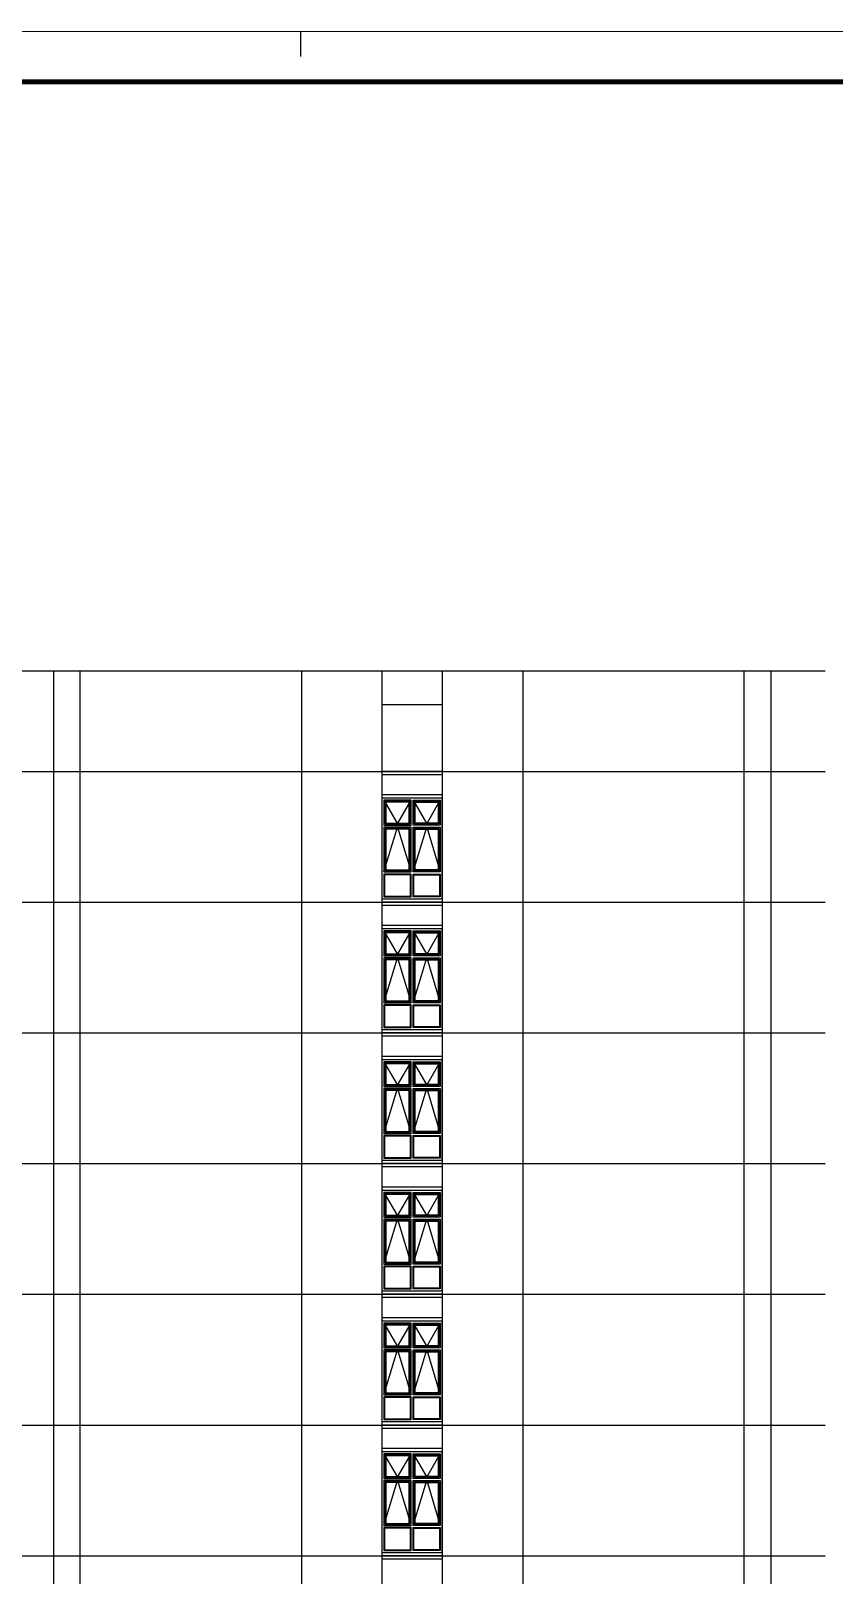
# Model space of a CAD drawing. Extents: x 1738711 to 2346805, y 1189731 to 2516152.
# Drawn here: x 2194068 to 2218031, y 1595754 to 1641828 of the extents above; entities that cross this region are included whole.
import ezdxf
from ezdxf.enums import TextEntityAlignment as Align

# ---------------------------------------------------------------- set-up
doc = ezdxf.new("R2010")
doc.units = 0
doc.header["$LTSCALE"] = 1000
doc.header["$MEASUREMENT"] = 0
for name, color, linetype in [('DOTE', 1, 'Continuous'), ('TK', 4, 'Continuous'), ('看线', 8, 'Continuous')]:
    doc.layers.add(name, color=color, linetype=linetype)
doc.styles.add('宋体', font='SIMSUN.TTF', dxfattribs={"width": 0.75})

# ---------------------------------------------------------------- blocks, each defined once
blk = doc.blocks.new('hjashrtahreahe')
at = {"const_width": 25}
blk.add_lwpolyline([(42800, 59400), (42800, 58900)], dxfattribs=at)
at = {"layer": 'TK', "color": 7, "const_width": 25}
blk.add_lwpolyline([(0, 59400), (84100, 59400), (84100, 0), (0, 0)], close=True, dxfattribs=at)
at = {"layer": 'TK', "color": 3, "const_width": 100}
blk.add_lwpolyline([(2500, 1000), (2500, 58400), (83100, 58400), (83100, 1000)], close=True, dxfattribs=at)
at = {"layer": 'TK', "style": '宋体', "width": 0.75}
for tag, height, p in [('项目负责人', 350, (6003, 57089)), ('专业负责人', 350, (6003, 56224)), ('设计人', 350, (6003, 55419)), ('版号1', 250, (77304, 22193)), ('时间1', 250, (82405, 22193)), ('版号2', 250, (77304, 21593)), ('时间2', 250, (82405, 21593)), ('版号3', 250, (77304, 20993)), ('时间3', 250, (82405, 20993)), ('建筑会签', 0.0001, (78978, 2403)), ('电气会签', 0.0001, (82128, 2403)), ('结构会签', 0.0001, (78978, 1803)), ('暖通会签', 0.0001, (82128, 1803)), ('给排水会签', 0.0001, (78978, 1250)), ('智能化会签', 0.0001, (82128, 1250))]:
    blk.add_attdef(tag, text='', height=height, dxfattribs=at).set_placement(p, align=Align.CENTER)
for tag, p in [('合作设计单位', (80816, 48986)), ('版号说明1', (79854, 22318)), ('版号说明2', (79854, 21718)), ('版号说明3', (79854, 21118)), ('浙江绿储科技有限公司', (80545, 16036)), ('百兆瓦级集中式熔盐储能关键', (80545, 14953)), ('设备研发及制造基地项目', (80545, 14603)), ('1#研发楼', (80545, 13636)), ('图名', (80545, 12436)), ('工程编号', (78978, 11461)), ('子项编号', (82128, 11461)), ('建筑', (78978, 10711)), ('图号', (82128, 10711)), ('施工图', (78978, 9961)), ('2023.03', (82128, 9961)), ('审定', (79353, 8461)), ('审核', (79353, 7711)), ('工程负责', (79353, 6961)), ('专业负责', (79353, 6211)), ('设计', (79353, 5461)), ('制图', (79353, 4711)), ('校对', (79353, 3961))]:
    blk.add_attdef(tag, text='', height=250, dxfattribs=at).set_placement(p, align=Align.MIDDLE_CENTER)

msp = doc.modelspace()

# ---------------------------------------------------------------- linework, layer by layer
at = {"layer": 'DOTE'}
for p, q in [((2176186.2, 1622732.3), (2217760.6, 1622732.3)), ((2195540.8, 1573598.1), (2195540.8, 1622732.3)), ((2202140.8, 1622732.3), (2202140.8, 1573598.1)), ((2208740.8, 1622732.3), (2208740.8, 1573598.1)), ((2215340.8, 1622732.3), (2215340.8, 1573598.1)), ((2176186.2, 1619732.3), (2217760.6, 1619732.3)), ((2176186.2, 1615832.3), (2217760.6, 1615832.3)), ((2176186.2, 1611932.3), (2217760.6, 1611932.3)), ((2176186.2, 1608032.3), (2217760.6, 1608032.3)), ((2176186.2, 1604132.3), (2217760.6, 1604132.3)), ((2176186.2, 1600232.3), (2217760.6, 1600232.3)), ((2176186.2, 1596332.3), (2217760.6, 1596332.3))]:
    msp.add_line(p, q, dxfattribs=at)
at = {"layer": '看线'}
for p, q in [((2194740.8, 1622732.3), (2194740.8, 1586132.3)), ((2194740.8, 1622732.3), (2204540.8, 1622732.3)), ((2204540.8, 1622732.3), (2204540.8, 1585532.3)), ((2206340.8, 1622732.3), (2206340.8, 1585532.3)), ((2206340.8, 1622732.3), (2216140.8, 1622732.3)), ((2216140.8, 1622732.3), (2216140.8, 1585532.3)), ((2204540.8, 1621732.3), (2206340.8, 1621732.3)), ((2206340.8, 1619732.3), (2204540.8, 1619732.3)), ((2206340.8, 1619632.3), (2204540.8, 1619632.3)), ((2206340.8, 1619032.3), (2204540.8, 1619032.3)), ((2206340.8, 1618932.3), (2204540.8, 1618932.3)), ((2206340.8, 1615832.3), (2204540.8, 1615832.3)), ((2206340.8, 1615732.3), (2204540.8, 1615732.3)), ((2206340.8, 1615132.3), (2204540.8, 1615132.3)), ((2206340.8, 1615032.3), (2204540.8, 1615032.3)), ((2206340.8, 1611932.3), (2204540.8, 1611932.3)), ((2206340.8, 1611832.3), (2204540.8, 1611832.3)), ((2206340.8, 1611232.3), (2204540.8, 1611232.3)), ((2206340.8, 1611132.3), (2204540.8, 1611132.3)), ((2206340.8, 1608032.3), (2204540.8, 1608032.3)), ((2206340.8, 1607932.3), (2204540.8, 1607932.3)), ((2206340.8, 1607332.3), (2204540.8, 1607332.3)), ((2206340.8, 1607232.3), (2204540.8, 1607232.3)), ((2206340.8, 1604132.3), (2204540.8, 1604132.3)), ((2206340.8, 1604032.3), (2204540.8, 1604032.3)), ((2206340.8, 1603432.3), (2204540.8, 1603432.3)), ((2206340.8, 1603332.3), (2204540.8, 1603332.3)), ((2206340.8, 1600232.3), (2204540.8, 1600232.3)), ((2206340.8, 1600132.3), (2204540.8, 1600132.3)), ((2206340.8, 1599532.3), (2204540.8, 1599532.3)), ((2206340.8, 1599432.3), (2204540.8, 1599432.3)), ((2206340.8, 1596332.3), (2204540.8, 1596332.3)), ((2206340.8, 1596232.3), (2204540.8, 1596232.3))]:
    msp.add_line(p, q, dxfattribs=at)
for points in [[(2206340.8, 1618932.3), (2204540.8, 1618932.3), (2204540.8, 1615932.3), (2206340.8, 1615932.3)], [(2204640.8, 1618172.3), (2205370.8, 1618172.3), (2205370.8, 1618832.3), (2204640.8, 1618832.3)], [(2204660.8, 1618192.3), (2205350.8, 1618192.3), (2205350.8, 1618812.3), (2204660.8, 1618812.3)], [(2206240.8, 1618172.3), (2205510.8, 1618172.3), (2205510.8, 1618832.3), (2206240.8, 1618832.3)], [(2206220.8, 1618192.3), (2205530.8, 1618192.3), (2205530.8, 1618812.3), (2206220.8, 1618812.3)], [(2204640.8, 1618032.3), (2204640.8, 1616772.3), (2205370.8, 1616772.3), (2205370.8, 1618032.3)], [(2204660.8, 1618012.3), (2204660.8, 1616792.3), (2205350.8, 1616792.3), (2205350.8, 1618012.3)], [(2206240.8, 1618032.3), (2206240.8, 1616772.3), (2205510.8, 1616772.3), (2205510.8, 1618032.3)], [(2206220.8, 1618012.3), (2206220.8, 1616792.3), (2205530.8, 1616792.3), (2205530.8, 1618012.3)], [(2204620.8, 1616652.3), (2204620.8, 1616012.3), (2205390.8, 1616012.3), (2205390.8, 1616652.3)], [(2206260.8, 1616652.3), (2206260.8, 1616012.3), (2205490.8, 1616012.3), (2205490.8, 1616652.3)], [(2206340.8, 1615032.3), (2204540.8, 1615032.3), (2204540.8, 1612032.3), (2206340.8, 1612032.3)], [(2204640.8, 1614272.3), (2205370.8, 1614272.3), (2205370.8, 1614932.3), (2204640.8, 1614932.3)], [(2204660.8, 1614292.3), (2205350.8, 1614292.3), (2205350.8, 1614912.3), (2204660.8, 1614912.3)], [(2206240.8, 1614272.3), (2205510.8, 1614272.3), (2205510.8, 1614932.3), (2206240.8, 1614932.3)], [(2206220.8, 1614292.3), (2205530.8, 1614292.3), (2205530.8, 1614912.3), (2206220.8, 1614912.3)], [(2204640.8, 1614132.3), (2204640.8, 1612872.3), (2205370.8, 1612872.3), (2205370.8, 1614132.3)], [(2204660.8, 1614112.3), (2204660.8, 1612892.3), (2205350.8, 1612892.3), (2205350.8, 1614112.3)], [(2206240.8, 1614132.3), (2206240.8, 1612872.3), (2205510.8, 1612872.3), (2205510.8, 1614132.3)], [(2206220.8, 1614112.3), (2206220.8, 1612892.3), (2205530.8, 1612892.3), (2205530.8, 1614112.3)], [(2204620.8, 1612752.3), (2204620.8, 1612112.3), (2205390.8, 1612112.3), (2205390.8, 1612752.3)], [(2206260.8, 1612752.3), (2206260.8, 1612112.3), (2205490.8, 1612112.3), (2205490.8, 1612752.3)], [(2206340.8, 1611132.3), (2204540.8, 1611132.3), (2204540.8, 1608132.3), (2206340.8, 1608132.3)], [(2204640.8, 1610372.3), (2205370.8, 1610372.3), (2205370.8, 1611032.3), (2204640.8, 1611032.3)], [(2204660.8, 1610392.3), (2205350.8, 1610392.3), (2205350.8, 1611012.3), (2204660.8, 1611012.3)], [(2206240.8, 1610372.3), (2205510.8, 1610372.3), (2205510.8, 1611032.3), (2206240.8, 1611032.3)], [(2206220.8, 1610392.3), (2205530.8, 1610392.3), (2205530.8, 1611012.3), (2206220.8, 1611012.3)], [(2204640.8, 1610232.3), (2204640.8, 1608972.3), (2205370.8, 1608972.3), (2205370.8, 1610232.3)], [(2204660.8, 1610212.3), (2204660.8, 1608992.3), (2205350.8, 1608992.3), (2205350.8, 1610212.3)], [(2206240.8, 1610232.3), (2206240.8, 1608972.3), (2205510.8, 1608972.3), (2205510.8, 1610232.3)], [(2206220.8, 1610212.3), (2206220.8, 1608992.3), (2205530.8, 1608992.3), (2205530.8, 1610212.3)], [(2204620.8, 1608852.3), (2204620.8, 1608212.3), (2205390.8, 1608212.3), (2205390.8, 1608852.3)], [(2206260.8, 1608852.3), (2206260.8, 1608212.3), (2205490.8, 1608212.3), (2205490.8, 1608852.3)], [(2206340.8, 1607232.3), (2204540.8, 1607232.3), (2204540.8, 1604232.3), (2206340.8, 1604232.3)], [(2204640.8, 1606472.3), (2205370.8, 1606472.3), (2205370.8, 1607132.3), (2204640.8, 1607132.3)], [(2204660.8, 1606492.3), (2205350.8, 1606492.3), (2205350.8, 1607112.3), (2204660.8, 1607112.3)], [(2206240.8, 1606472.3), (2205510.8, 1606472.3), (2205510.8, 1607132.3), (2206240.8, 1607132.3)], [(2206220.8, 1606492.3), (2205530.8, 1606492.3), (2205530.8, 1607112.3), (2206220.8, 1607112.3)], [(2204640.8, 1606332.3), (2204640.8, 1605072.3), (2205370.8, 1605072.3), (2205370.8, 1606332.3)], [(2204660.8, 1606312.3), (2204660.8, 1605092.3), (2205350.8, 1605092.3), (2205350.8, 1606312.3)], [(2206240.8, 1606332.3), (2206240.8, 1605072.3), (2205510.8, 1605072.3), (2205510.8, 1606332.3)], [(2206220.8, 1606312.3), (2206220.8, 1605092.3), (2205530.8, 1605092.3), (2205530.8, 1606312.3)], [(2204620.8, 1604952.3), (2204620.8, 1604312.3), (2205390.8, 1604312.3), (2205390.8, 1604952.3)], [(2206260.8, 1604952.3), (2206260.8, 1604312.3), (2205490.8, 1604312.3), (2205490.8, 1604952.3)], [(2206340.8, 1603332.3), (2204540.8, 1603332.3), (2204540.8, 1600332.3), (2206340.8, 1600332.3)], [(2204640.8, 1602572.3), (2205370.8, 1602572.3), (2205370.8, 1603232.3), (2204640.8, 1603232.3)], [(2204660.8, 1602592.3), (2205350.8, 1602592.3), (2205350.8, 1603212.3), (2204660.8, 1603212.3)], [(2206240.8, 1602572.3), (2205510.8, 1602572.3), (2205510.8, 1603232.3), (2206240.8, 1603232.3)], [(2206220.8, 1602592.3), (2205530.8, 1602592.3), (2205530.8, 1603212.3), (2206220.8, 1603212.3)], [(2204640.8, 1602432.3), (2204640.8, 1601172.3), (2205370.8, 1601172.3), (2205370.8, 1602432.3)], [(2204660.8, 1602412.3), (2204660.8, 1601192.3), (2205350.8, 1601192.3), (2205350.8, 1602412.3)], [(2206240.8, 1602432.3), (2206240.8, 1601172.3), (2205510.8, 1601172.3), (2205510.8, 1602432.3)], [(2206220.8, 1602412.3), (2206220.8, 1601192.3), (2205530.8, 1601192.3), (2205530.8, 1602412.3)], [(2204620.8, 1601052.3), (2204620.8, 1600412.3), (2205390.8, 1600412.3), (2205390.8, 1601052.3)], [(2206260.8, 1601052.3), (2206260.8, 1600412.3), (2205490.8, 1600412.3), (2205490.8, 1601052.3)], [(2206340.8, 1599432.3), (2204540.8, 1599432.3), (2204540.8, 1596432.3), (2206340.8, 1596432.3)], [(2204640.8, 1598672.3), (2205370.8, 1598672.3), (2205370.8, 1599332.3), (2204640.8, 1599332.3)], [(2204660.8, 1598692.3), (2205350.8, 1598692.3), (2205350.8, 1599312.3), (2204660.8, 1599312.3)], [(2206240.8, 1598672.3), (2205510.8, 1598672.3), (2205510.8, 1599332.3), (2206240.8, 1599332.3)], [(2206220.8, 1598692.3), (2205530.8, 1598692.3), (2205530.8, 1599312.3), (2206220.8, 1599312.3)], [(2204640.8, 1598532.3), (2204640.8, 1597272.3), (2205370.8, 1597272.3), (2205370.8, 1598532.3)], [(2204660.8, 1598512.3), (2204660.8, 1597292.3), (2205350.8, 1597292.3), (2205350.8, 1598512.3)], [(2206240.8, 1598532.3), (2206240.8, 1597272.3), (2205510.8, 1597272.3), (2205510.8, 1598532.3)], [(2206220.8, 1598512.3), (2206220.8, 1597292.3), (2205530.8, 1597292.3), (2205530.8, 1598512.3)], [(2204620.8, 1597152.3), (2204620.8, 1596512.3), (2205390.8, 1596512.3), (2205390.8, 1597152.3)], [(2206260.8, 1597152.3), (2206260.8, 1596512.3), (2205490.8, 1596512.3), (2205490.8, 1597152.3)]]:
    msp.add_lwpolyline(points, close=True, dxfattribs=at)
for points in [[(2204600.8, 1618132.3), (2205410.8, 1618132.3), (2205410.8, 1618872.3), (2204600.8, 1618872.3), (2204600.8, 1618132.3)], [(2204600.8, 1618872.3), (2205005.8, 1618172.3), (2205410.8, 1618872.3)], [(2206280.8, 1618132.3), (2205470.8, 1618132.3), (2205470.8, 1618872.3), (2206280.8, 1618872.3), (2206280.8, 1618132.3)], [(2205470.8, 1618872.3), (2205875.8, 1618172.3), (2206280.8, 1618872.3)], [(2204600.8, 1618072.3), (2204600.8, 1616732.3), (2205410.8, 1616732.3), (2205410.8, 1618072.3), (2204600.8, 1618072.3)], [(2204600.8, 1616732.3), (2205005.8, 1618072.3), (2205410.8, 1616732.3)], [(2206280.8, 1618072.3), (2206280.8, 1616732.3), (2205470.8, 1616732.3), (2205470.8, 1618072.3), (2206280.8, 1618072.3)], [(2205470.8, 1616732.3), (2205875.8, 1618072.3), (2206280.8, 1616732.3)], [(2204600.8, 1616672.3), (2204600.8, 1615992.3), (2205410.8, 1615992.3), (2205410.8, 1616672.3), (2204600.8, 1616672.3)], [(2206280.8, 1616672.3), (2206280.8, 1615992.3), (2205470.8, 1615992.3), (2205470.8, 1616672.3), (2206280.8, 1616672.3)], [(2204600.8, 1614232.3), (2205410.8, 1614232.3), (2205410.8, 1614972.3), (2204600.8, 1614972.3), (2204600.8, 1614232.3)], [(2204600.8, 1614972.3), (2205005.8, 1614272.3), (2205410.8, 1614972.3)], [(2206280.8, 1614232.3), (2205470.8, 1614232.3), (2205470.8, 1614972.3), (2206280.8, 1614972.3), (2206280.8, 1614232.3)], [(2205470.8, 1614972.3), (2205875.8, 1614272.3), (2206280.8, 1614972.3)], [(2204600.8, 1614172.3), (2204600.8, 1612832.3), (2205410.8, 1612832.3), (2205410.8, 1614172.3), (2204600.8, 1614172.3)], [(2204600.8, 1612832.3), (2205005.8, 1614172.3), (2205410.8, 1612832.3)], [(2206280.8, 1614172.3), (2206280.8, 1612832.3), (2205470.8, 1612832.3), (2205470.8, 1614172.3), (2206280.8, 1614172.3)], [(2205470.8, 1612832.3), (2205875.8, 1614172.3), (2206280.8, 1612832.3)], [(2204600.8, 1612772.3), (2204600.8, 1612092.3), (2205410.8, 1612092.3), (2205410.8, 1612772.3), (2204600.8, 1612772.3)], [(2206280.8, 1612772.3), (2206280.8, 1612092.3), (2205470.8, 1612092.3), (2205470.8, 1612772.3), (2206280.8, 1612772.3)], [(2204600.8, 1610332.3), (2205410.8, 1610332.3), (2205410.8, 1611072.3), (2204600.8, 1611072.3), (2204600.8, 1610332.3)], [(2204600.8, 1611072.3), (2205005.8, 1610372.3), (2205410.8, 1611072.3)], [(2206280.8, 1610332.3), (2205470.8, 1610332.3), (2205470.8, 1611072.3), (2206280.8, 1611072.3), (2206280.8, 1610332.3)], [(2205470.8, 1611072.3), (2205875.8, 1610372.3), (2206280.8, 1611072.3)], [(2204600.8, 1610272.3), (2204600.8, 1608932.3), (2205410.8, 1608932.3), (2205410.8, 1610272.3), (2204600.8, 1610272.3)], [(2204600.8, 1608932.3), (2205005.8, 1610272.3), (2205410.8, 1608932.3)], [(2206280.8, 1610272.3), (2206280.8, 1608932.3), (2205470.8, 1608932.3), (2205470.8, 1610272.3), (2206280.8, 1610272.3)], [(2205470.8, 1608932.3), (2205875.8, 1610272.3), (2206280.8, 1608932.3)], [(2204600.8, 1608872.3), (2204600.8, 1608192.3), (2205410.8, 1608192.3), (2205410.8, 1608872.3), (2204600.8, 1608872.3)], [(2206280.8, 1608872.3), (2206280.8, 1608192.3), (2205470.8, 1608192.3), (2205470.8, 1608872.3), (2206280.8, 1608872.3)], [(2204600.8, 1606432.3), (2205410.8, 1606432.3), (2205410.8, 1607172.3), (2204600.8, 1607172.3), (2204600.8, 1606432.3)], [(2204600.8, 1607172.3), (2205005.8, 1606472.3), (2205410.8, 1607172.3)], [(2206280.8, 1606432.3), (2205470.8, 1606432.3), (2205470.8, 1607172.3), (2206280.8, 1607172.3), (2206280.8, 1606432.3)], [(2205470.8, 1607172.3), (2205875.8, 1606472.3), (2206280.8, 1607172.3)], [(2204600.8, 1606372.3), (2204600.8, 1605032.3), (2205410.8, 1605032.3), (2205410.8, 1606372.3), (2204600.8, 1606372.3)], [(2204600.8, 1605032.3), (2205005.8, 1606372.3), (2205410.8, 1605032.3)], [(2206280.8, 1606372.3), (2206280.8, 1605032.3), (2205470.8, 1605032.3), (2205470.8, 1606372.3), (2206280.8, 1606372.3)], [(2205470.8, 1605032.3), (2205875.8, 1606372.3), (2206280.8, 1605032.3)], [(2204600.8, 1604972.3), (2204600.8, 1604292.3), (2205410.8, 1604292.3), (2205410.8, 1604972.3), (2204600.8, 1604972.3)], [(2206280.8, 1604972.3), (2206280.8, 1604292.3), (2205470.8, 1604292.3), (2205470.8, 1604972.3), (2206280.8, 1604972.3)], [(2204600.8, 1602532.3), (2205410.8, 1602532.3), (2205410.8, 1603272.3), (2204600.8, 1603272.3), (2204600.8, 1602532.3)], [(2204600.8, 1603272.3), (2205005.8, 1602572.3), (2205410.8, 1603272.3)], [(2206280.8, 1602532.3), (2205470.8, 1602532.3), (2205470.8, 1603272.3), (2206280.8, 1603272.3), (2206280.8, 1602532.3)], [(2205470.8, 1603272.3), (2205875.8, 1602572.3), (2206280.8, 1603272.3)], [(2204600.8, 1602472.3), (2204600.8, 1601132.3), (2205410.8, 1601132.3), (2205410.8, 1602472.3), (2204600.8, 1602472.3)], [(2204600.8, 1601132.3), (2205005.8, 1602472.3), (2205410.8, 1601132.3)], [(2206280.8, 1602472.3), (2206280.8, 1601132.3), (2205470.8, 1601132.3), (2205470.8, 1602472.3), (2206280.8, 1602472.3)], [(2205470.8, 1601132.3), (2205875.8, 1602472.3), (2206280.8, 1601132.3)], [(2204600.8, 1601072.3), (2204600.8, 1600392.3), (2205410.8, 1600392.3), (2205410.8, 1601072.3), (2204600.8, 1601072.3)], [(2206280.8, 1601072.3), (2206280.8, 1600392.3), (2205470.8, 1600392.3), (2205470.8, 1601072.3), (2206280.8, 1601072.3)], [(2204600.8, 1598632.3), (2205410.8, 1598632.3), (2205410.8, 1599372.3), (2204600.8, 1599372.3), (2204600.8, 1598632.3)], [(2204600.8, 1599372.3), (2205005.8, 1598672.3), (2205410.8, 1599372.3)], [(2206280.8, 1598632.3), (2205470.8, 1598632.3), (2205470.8, 1599372.3), (2206280.8, 1599372.3), (2206280.8, 1598632.3)], [(2205470.8, 1599372.3), (2205875.8, 1598672.3), (2206280.8, 1599372.3)], [(2204600.8, 1598572.3), (2204600.8, 1597232.3), (2205410.8, 1597232.3), (2205410.8, 1598572.3), (2204600.8, 1598572.3)], [(2204600.8, 1597232.3), (2205005.8, 1598572.3), (2205410.8, 1597232.3)], [(2206280.8, 1598572.3), (2206280.8, 1597232.3), (2205470.8, 1597232.3), (2205470.8, 1598572.3), (2206280.8, 1598572.3)], [(2205470.8, 1597232.3), (2205875.8, 1598572.3), (2206280.8, 1597232.3)], [(2204600.8, 1597172.3), (2204600.8, 1596492.3), (2205410.8, 1596492.3), (2205410.8, 1597172.3), (2204600.8, 1597172.3)], [(2206280.8, 1597172.3), (2206280.8, 1596492.3), (2205470.8, 1596492.3), (2205470.8, 1597172.3), (2206280.8, 1597172.3)]]:
    msp.add_lwpolyline(points, dxfattribs=at)

# ---------------------------------------------------------------- block references
at = {"xscale": 1.5, "yscale": 1.5, "zscale": 1.5}
msp.add_blockref('hjashrtahreahe', (2137913.5, 1552709.1), dxfattribs=at)

doc.saveas('drawing.dxf')
